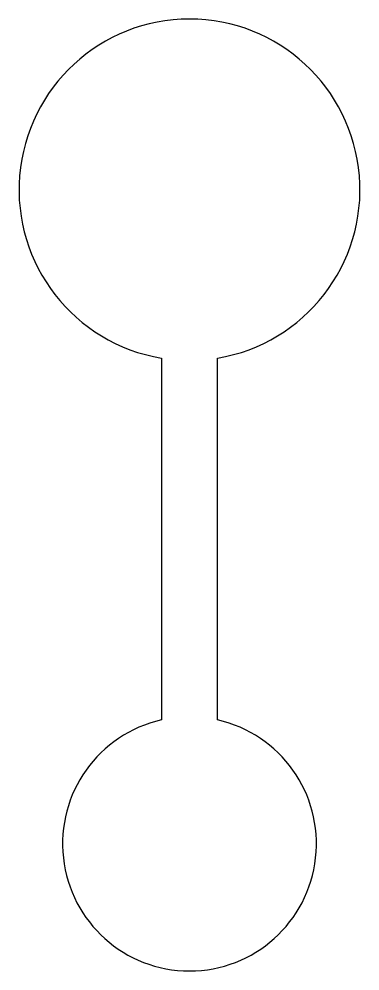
# Model space of a CAD drawing. Extents: x -21 to 21, y -94 to 21.
import ezdxf

# ---------------------------------------------------------------- set-up
doc = ezdxf.new("R2010")
doc.units = 0
doc.header["$MEASUREMENT"] = 0
doc.layers.get('0').update_dxf_attribs({"linetype": 'CONTINUOUS'})

msp = doc.modelspace()

# ---------------------------------------------------------------- linework, layer by layer
at = {"color": 0}
for p, q in [((-3.38, -20.27), (-3.38, -63.82)), ((3.38, -63.82), (3.38, -20.27))]:
    msp.add_line(p, q, dxfattribs=at)
for centre, radius, start, end in [((0, 0), 20.55, 279.4527, 260.5473), ((0, -78.75), 15.3, 102.7416, 77.2584)]:
    msp.add_arc(centre, radius, start, end, dxfattribs=at)

doc.saveas('drawing.dxf')
